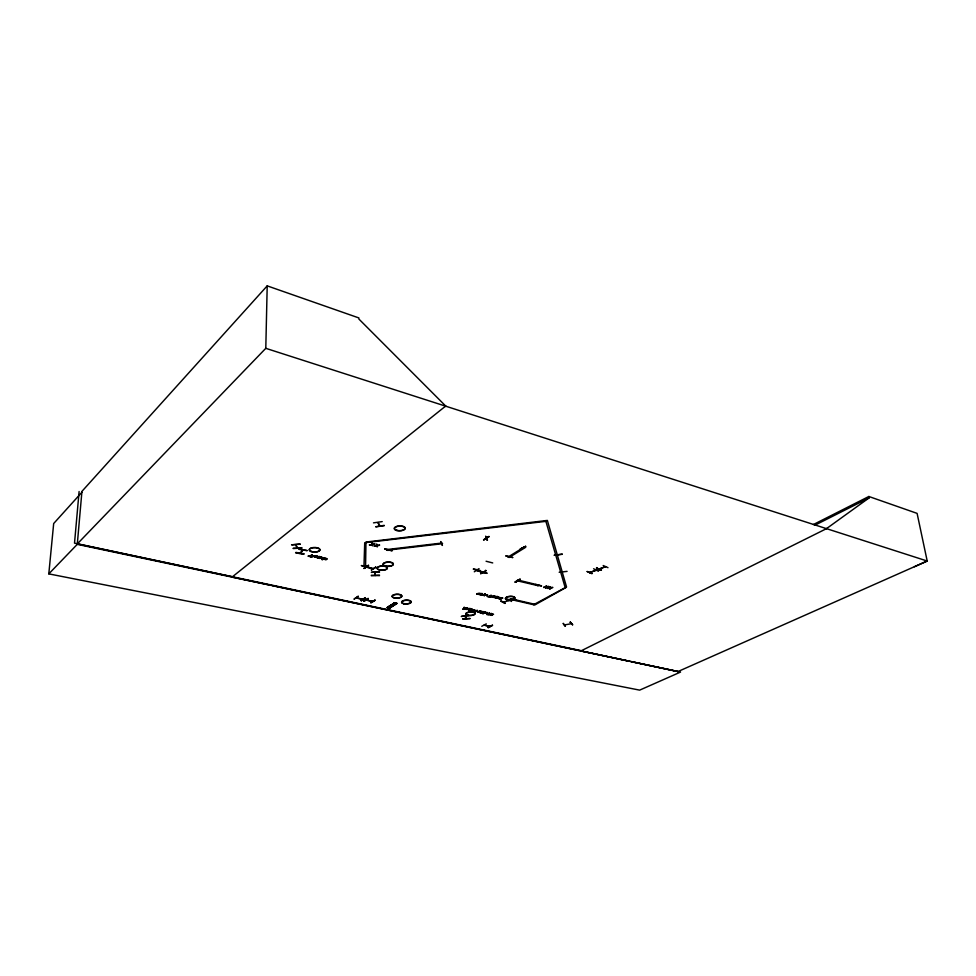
<?xml version="1.0" encoding="UTF-8"?>
<svg xmlns="http://www.w3.org/2000/svg" width="976" height="976" viewBox="0 0 976 976"><rect width="100%" height="100%" fill="white"/><g stroke="black" fill="none" stroke-linecap="round" stroke-linejoin="round"><path stroke-width="1.46" d="M319.189 557.125L321.531 557.284M321.555 557.711L321.86 557.064M324.764 557.638L322.495 559.748L321.995 559.211M321.995 559.626L322.702 558.687M322.934 558.943C325.386 556.381 319.652 559.577 322.934 558.516M323.873 558.235L322.19 557.747L321.641 558.955A1.525 0.634 -0.1 0 0 322.702 559.102M324.764 558.052L324.105 557.65M315.065 556.991L316.895 557.04L316.675 555.771M317.664 557.589L317.102 557.882L316.895 556.613M319.298 556.381L317.359 556.954L317.237 555.905M317.664 558.016L317.359 556.527M320.531 557.638L319.359 558.223L318.981 557.272M321.86 557.491C317.725 555.368 318.432 560.431 321.226 557.589M314.174 556.784L315.382 556.308L312.344 556.369M310.405 556.198L312.308 554.771M315.382 556.308L314.138 555.71L312.344 556.796M316.297 555.686L315.614 555.71M316.98 557.259L315.675 557.137M311.734 556.503L311.466 557.125L308.306 555.966M308.306 556.393L308.562 555.783M308.55 556.21L309.88 556.088M309.88 556.503L311.783 554.649M303.914 553.721C279.075 550.403 320.311 557.064 295.935 552.379M307.05 550.415L299.059 549.354M371.344 575.816L379.481 575.084M379.505 572.107L371.319 572.339L379.493 571.79M307.074 550.745L299.034 549.061M300.169 544.035L291.543 544.828L300.083 544.23M301.73 547.634L301.816 548.256L293.239 548.231M581.391 650.711L77.324 543.9L265.789 348.322L267.204 285.87L358.863 317.932L358.875 319.03L445.69 406.028L445.166 406.577M466.613 618.76L465.162 616.173M468.663 615.649L461.27 616.442L468.663 615.344M473.458 568.825L480.058 570.435M77.275 544.34L680.553 672.061L639.67 690.13L48.8 573.876L77.275 544.34L81.935 491.367L267.204 285.87M79.105 491.514L74.518 543.144L232.459 576.767M48.8 573.876L53.68 523.526L81.85 492.319M510.387 598.63L516.499 600.069M486.902 572.973L480.155 571.875M368.66 566.788L361.352 565.665M361.535 565.507L368.623 567.166M388.009 550.488L388.509 550.135M587.198 571.485L591.993 573.351M601.46 569.777C601.448 571.387 595.433 568.923 596.702 567.568M543.644 587.125L545.938 587.04L546.133 585.673M545.694 587.625L546.194 588.125L546.389 586.564M550.122 586.637L549.915 588.003L547.621 588.089M549.671 588.577L550.171 589.089L550.379 587.528M546.597 585.795L546.426 586.954L548.695 586.295M545.73 588.016L545.901 586.869M550.586 586.759L550.403 587.918L552.66 587.259M549.695 588.979L549.878 587.613M505.068 603.083L500.92 600.838M375.187 572.339L375.248 575.523M375.187 575.279L375.199 572.607M486.28 623.871L481.754 626.287M485.255 593.798L484.279 595.921L484.889 593.713M485.963 570.716L480.729 573.485M474.299 571.802L479.021 568.618M483.864 539.887L488.817 536.715M300.169 553.441L302.902 550.147M368.135 598.63L363.841 601.24L368.184 598.312M368.452 565.519L364.219 568.447M513.352 599.703L513.803 599.435M479.948 570.923L473.36 569.264M537.752 585.661L538.154 585.685M295.74 544.779L297.314 548.329M466.784 607.902L462.892 609.268L464.478 607.389M464.027 607.292L463.454 609.146L465.015 608.231M480.326 571.765L486.926 573.376M464.491 607.78L466.809 608.292M485.609 538.593L487.024 538.63M479.362 611.745L480.094 610.842M481.07 611.366L478.838 612.33L479.57 611.037M300.401 553.185L299.754 553.441L302.877 550.183M481.656 611.183L480.57 612.708L480.143 612.233M469.944 608.756L471.676 609.097L469.785 610.329L468.224 609.841L471.164 609.158L469.92 608.365M474.897 609.78L472.177 610.598L473.592 610.256M496.955 596.653L498.687 597.007L496.711 598.288L495.21 597.861L498.175 597.068L496.93 596.251M498.26 598.081L499.566 598.373L498.236 597.678M480.168 612.623L481.095 611.757M389.302 608.06L396.476 603.339M394.89 602.985C379.347 612.33 391.998 605.303 394.426 602.875M389.412 607.889L387.069 607.572L394.585 602.802M591.944 573.729L587.162 571.558M595.933 570.216L589.65 572.558M596.08 570.338L589.638 572.583M599.032 569.02L605.291 566.629M605.62 566.727L599.203 569.118M265.789 348.322L927.2 561.029L917.098 513.376L868.847 496.491L813.313 524.576M445.69 406.028L232.056 577.084L269.327 584.978M504.995 603.449L500.859 601.204M314.662 557.32L316.285 556.113M826.379 528.724L869.116 497.87L868.847 496.491M508.752 600.545L509.252 600.399M509.435 600.496L502.982 602.277L503.592 602.119M368.513 565.604L363.877 568.471L368.501 565.177M384.776 548.805L391.949 550.562M371.331 569.764L375.662 567.19M365.048 566.324L365.292 566.385M354.361 598.874L357.997 596.458M358.338 596.19L354.02 599.142M361.108 600.313L365.158 597.959M361.169 600.655L365.475 598.081L361.157 600.618M361.474 600.752L365.109 597.641M368.196 598.703L363.816 601.289M370.868 602.399L374.955 600.094M370.929 602.741L375.248 600.191L370.868 602.79M387.496 607.67L395.024 602.9M488.915 536.788L483.547 539.874L488.891 536.361M396.781 603.29L388.985 607.804M389.558 608.121L396.939 603.412L394.572 602.717M522.611 547.853L521.94 547.695L522.855 547.768M520.245 549.354L525.661 546.328L520.22 548.939M480.68 573.815L485.963 570.728L485.584 570.24M525.674 546.365L520.342 549.329M483.327 572.436L483.913 572.558M512.571 557.577L505.983 555.881M505.91 555.978L512.778 557.503M563.213 623.664L565.397 626.092M492.721 562.932L486.085 561.249M476.739 593.798C481.217 592.237 481.754 594.421 477.447 593.725M476.752 594.189L478.85 594.042M378.115 522.587L380.091 526.198M465.357 608.975L467.48 608.048M487.219 596.202L488.634 596.69L491.148 595.153M469.005 608.39L466.223 609.195L467.504 608.438M489.061 596.397L491.172 595.555M469.017 608.78L466.064 609.439M487.244 596.592L490.172 596.653M490.843 596.519L492.77 596.495M470.615 609.5L468.7 609.793L470.603 609.122M493.527 596.458L491.684 596.348L492.795 596.885M493.478 596.055L494.356 595.897M469.663 609.671L469.712 610.854L472.494 609.158M490.867 596.909L494.381 596.287M469.712 610.854L472.518 609.549M493.161 597.08L495.369 596.129M493.185 597.471L493.844 597.019M494.795 597.19L494.112 597.263L495.381 596.519M493.868 597.41L494.82 597.58M472.518 609.829C476.032 609.805 471.396 612.159 472.323 610.024M497.601 597.422L495.649 597.727L497.577 597.031M515.279 582.147L520.306 579.463L515.169 581.769M515.194 582.172L519.927 579M520.293 579.439L515.535 582.245M474.543 611.537L475.288 611.11M476.532 610.769L474.104 611.025L475.3 611.488M476.605 610.464L477.337 610.232M474.556 611.928L477.362 610.622M500.176 597.934C494.466 599.166 503.726 597.141 498.468 597.544M499.407 598.52L502.64 597.812M499.2 599.276L501.115 598.703M500.346 598.532L502.664 598.215M480.314 612.745L481.07 612.672M480.924 612.403L483.047 611.501M480.326 613.123L481.095 613.05M480.948 612.794L483.071 611.879M481.68 612.574L484.816 611.903M481.485 613.306L483.352 612.745M482.608 612.586L484.84 612.281M482.742 613.343L485.548 612.05M482.754 613.733L484.011 612.928M487.036 612.379L484.279 613.172L485.56 612.428M487.061 612.769L484.035 613.318M486.719 614.136L489.415 612.904M489.44 613.294L487.463 614.429L491.343 613.709L488.622 614.563M488.634 614.941L490.44 613.514M491.318 613.331L491.331 614.124L493.551 614.331L490.477 615.002L492.002 614.929M491.331 614.124C496.223 614.172 486.231 615.283 492.05 615.319M516.45 600.447L510.155 599.154M488.037 627.617L492.624 625.287L488.012 627.251M533.591 604.717L566.531 586.93L547.365 520.428L365.976 542.034L365.573 566.202L363.963 566.214L364.719 542.729L545.901 521.355M440.701 541.924L442.421 545.45L440.798 541.534M814.704 525.32L869.116 497.87M295.874 545.169L297.57 548.024M628.642 661.106L580.915 650.943L827.075 528.37M914.402 566.751L927.2 561.029L678.039 671.512L580.915 650.943M571.35 623.713L564.421 624.945M477.386 611.623L479.582 611.427M598.447 571.265L593.591 568.752M596.385 568.105L601.436 570.13L596.641 567.959M603.18 565.531L607.987 567.666M477.398 612.013L480.119 611.232M464.881 616.173L466.272 618.821M479.387 612.135L481.68 611.574M507.337 598.898L511.546 601.46M366.464 567.032L373.527 568.63M373.198 568.764L366.354 567.178M486.512 538.337L487.158 538.484M366.256 599.996L372.942 601.423M486.743 614.526L490.464 613.892M483.059 572.119L476.617 570.557M369.453 544.669L370.038 545.242L371.893 544.815L371.807 544.132M517.378 580.83L537.996 585.673L538.923 585.136L518.049 580.086L516.987 580.561L517.622 580.696M372.307 543.12L372.332 544.462L374.796 543.73M377.065 544.279L377.09 545.608L379.542 544.876M374.198 545.828L376.638 545.962M369.453 545.108L371.819 544.559L371.746 542.985M371.893 544.815L372.466 545.828L372.405 544.718L374.808 544.157M374.211 546.255L376.565 545.706L376.504 544.144M376.553 545.279L377.212 546.975L377.151 545.865L379.554 545.303M484.279 625.104L490.233 626.385M490.086 626.47L484.242 625.238M543.669 587.528L545.938 587.259M547.658 588.479L549.915 588.223M546.426 587.174L548.719 586.698M550.403 588.138L552.697 587.662M317.456 557.186L319.298 556.796M570.289 622.444L572.729 624.786L570.252 622.066M476.849 570.435L483.303 571.985M356.496 597.898L363.157 599.301M362.926 599.41L356.399 598.02M372.698 601.509L366.232 600.13M373.491 522.855L382.214 521.611M379.957 525.942L377.968 522.953M462.783 618.882L470.176 618.54L462.795 618.93M487.061 540.082L485.645 536.227M485.475 538.471L486.194 538.374M442.433 543.559L441.616 543.632L442.518 543.547M562.249 554.295L554.087 555.246L562.274 554.112M567.093 571.375L559.163 572.265M541.534 586.064L535.324 584.636M272.316 585.612L416.923 616.222M419.912 616.856L579.427 650.626M488.366 627.678L492.368 625.201M388.472 606.633L390.656 607.096M387.984 606.95L390.156 607.414M631.631 661.74L677.856 671.586M390.62 605.254L392.803 605.718M389.875 605.73L392.059 606.194M389.217 606.157L391.4 606.621M393.816 603.192L396.012 603.668M472.323 610.354L473.616 610.634M482.62 612.965L483.376 613.135M472.543 610.22L474.238 610.598M464.015 608.402L465.027 608.621M371.38 570.094L375.992 567.312L375.589 566.824M310.405 556.625L311.722 556.93M534.482 604.217L514.242 599.545L513.364 600.045L534.75 604.986L566.202 587.393L565.031 587.101L545.694 520.635M498.492 597.946L500.2 598.337M500.371 598.922L501.139 599.093M319.189 557.54L321.226 558.016M318.981 557.699L320.531 558.052M477.471 594.128L478.874 594.445M489.074 596.787L490.184 597.044M384.825 549.134L392.023 550.891M535.568 584.453L541.46 585.759M484.023 572.265L483.791 572.546M485.743 536.58L486.987 539.765M522.014 547.695L522.782 547.731M396.903 603.424L389.583 608.109M565.019 626.165L563.286 623.31M572.436 624.786L570.313 622.09M486.097 536.556L487.475 540.143M384.239 525.71L375.662 526.796L384.215 525.356M301.743 547.975L293.239 548.573M499.944 598.434L500.127 599.069M499.541 597.983L499.614 599.374M496.601 597.605L496.711 598.288M487.439 614.05L487.353 614.66M483.108 612.891L483.169 613.819M481.924 612.428L481.888 613.392M480.558 612.318L480.79 613.233M463.429 608.756L463.429 609.39M371.344 575.23L379.481 575.669M481.924 595.189L484.145 594.909L481.924 595.189M485.414 595.116L487.634 594.835L485.475 595.031M482.351 595.238L483.718 594.896L482.351 595.238M485.853 595.165L487.207 594.835L485.853 595.165M324.178 559.065C327.167 561.688 328.156 556.442 324.178 559.065M480.07 594.567L482.534 593.847L480.07 594.567M479.606 594.494C482.815 596.556 483.706 591.285 479.606 594.494M324.74 559.114L326.826 558.955L324.74 559.114M524.405 546.95L507.898 557.125L509.191 557.455L525.698 547.28L524.405 546.95M441.701 543.059L386.459 549.598L386.838 550.257L442.03 543.742L441.701 543.059M403.783 603.778A4.807 1.854 -1.8 0 0 411.164 602.107A4.807 1.854 -1.8 0 0 404.162 600.569A4.807 1.854 -1.8 0 0 403.783 603.778M403.759 603.607A4.831 1.867 -1.8 0 0 411.189 601.924A4.831 1.867 -1.8 0 0 404.137 600.374A4.831 1.867 -1.8 0 0 403.759 603.607M394.414 597.971A4.856 1.891 -1.6 0 0 401.856 596.263A4.856 1.891 -1.6 0 0 394.743 594.677A4.856 1.891 -1.6 0 0 394.414 597.971M394.389 597.788A4.892 1.903 -1.6 0 0 401.88 596.068A4.892 1.903 -1.6 0 0 394.719 594.482A4.892 1.903 -1.6 0 0 394.389 597.788M385.508 566.165A5.136 2.111 -1.4 0 0 393.365 564.287A5.136 2.111 -1.4 0 0 385.801 562.505A5.136 2.111 -1.4 0 0 385.508 566.165M385.483 565.982A5.173 2.123 -1.4 0 0 393.389 564.091A5.173 2.123 -1.4 0 0 385.788 562.298A5.173 2.123 -1.4 0 0 385.483 565.982M379.579 570.045A5.112 2.086 -1.3 0 0 387.374 568.191A5.112 2.086 -1.3 0 0 379.835 566.422A5.112 2.086 -1.3 0 0 379.579 570.045M379.566 569.862A5.136 2.098 -1.3 0 0 387.399 567.995A5.136 2.098 -1.3 0 0 379.823 566.226A5.136 2.098 -1.3 0 0 379.566 569.862M467.772 615.392A4.66 1.757 -3 0 0 475.08 613.794A4.66 1.757 -3 0 0 468.48 612.33A4.66 1.757 -3 0 0 467.772 615.392M467.748 615.222A4.685 1.769 -3 0 0 475.105 613.611A4.685 1.769 -3 0 0 468.468 612.147A4.685 1.769 -3 0 0 467.748 615.222M310.893 551.501A5.331 2.233 0.2 0 0 319.774 550.452A5.331 2.233 0.2 0 0 313.137 547.756A5.331 2.233 0.2 0 0 310.893 551.501M310.868 551.306A5.368 2.245 0.2 0 0 319.811 550.257A5.368 2.245 0.2 0 0 313.125 547.536A5.368 2.245 0.2 0 0 310.868 551.306M396.854 530.541A5.429 2.367 -1.5 0 0 405.186 528.467A5.429 2.367 -1.5 0 0 397.232 526.442A5.429 2.367 -1.5 0 0 396.854 530.541M396.829 530.358A5.466 2.379 -1.5 0 0 405.211 528.272A5.466 2.379 -1.5 0 0 397.22 526.223A5.466 2.379 -1.5 0 0 396.829 530.358M507.313 599.959A4.77 1.842 -3.7 0 0 514.877 598.288A4.77 1.842 -3.7 0 0 508.264 596.739A4.77 1.842 -3.7 0 0 507.313 599.959M507.276 599.789A4.795 1.854 -3.7 0 0 514.889 598.105A4.795 1.854 -3.7 0 0 508.24 596.556A4.795 1.854 -3.7 0 0 507.276 599.789"/></g></svg>
